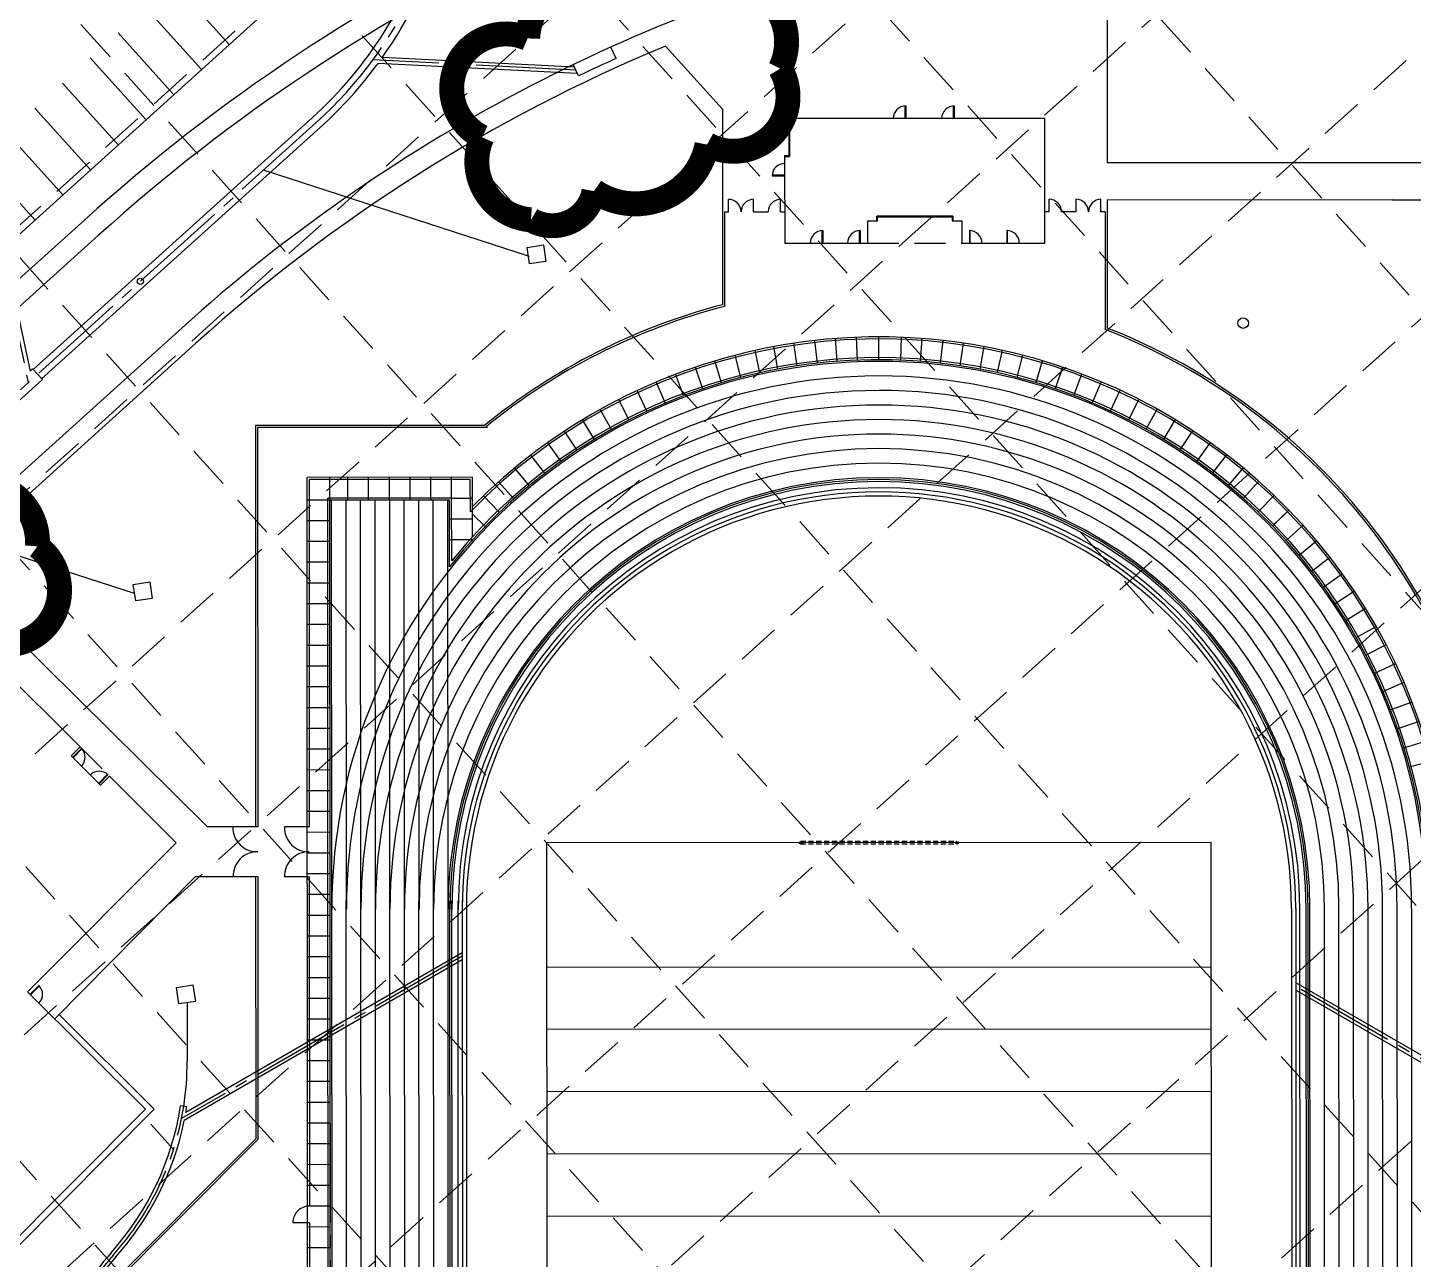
# Model space of a CAD drawing. Header units: inches. Extents: x 5194 to 8721, y 2249 to 5862.
# Drawn here: x 6919.9 to 7253.5, y 3640.2 to 3936.7 of the extents above; entities that cross this region are included whole.
import ezdxf

# ---------------------------------------------------------------- set-up
doc = ezdxf.new("R2010")
doc.units = ezdxf.units.IN
doc.header["$LTSCALE"] = 60
doc.header["$MEASUREMENT"] = 0
for name, pattern in [('03139 BASE$0$HIDDEN', [0.375, 0.25, -0.125]), ('03139 BASE$0$HIDDEN2', [0.1875, 0.125, -0.0625]), ('HIDDEN', [0.375, 0.25, -0.125]), ('SCENT', [0.55, 0.4, -0.05, 0.05, -0.05])]:
    doc.linetypes.add(name, pattern=pattern)
for name, color, linetype in [('03139 BASE$0$A-Wall-Abov', 8, '03139 BASE$0$HIDDEN2'), ('03139 BASE$0$A1-FLOR-OUTLINE', 7, 'Continuous'), ('03139 BASE$0$AS-FB-FIELD-LINE2', 7, 'Continuous'), ('03139 BASE$0$AS-FB-FIELD-LINES', 7, 'Continuous'), ('03139 BASE$0$AS-FENCE', 7, 'FENCELINE1'), ('03139 BASE$0$AS-GATE', 7, 'Continuous'), ('03139 BASE$0$AS-MOWSTRIP', 7, 'Continuous'), ('03139 BASE$0$AS-TRACK-CURB', 7, 'Continuous'), ('03139 BASE$0$AS-TRACK-STRIPE', 253, 'Continuous'), ('03139 BASE$0$AS-WALK', 7, 'Continuous'), ('03139 BASE$0$AS-WALKJOINTS', 253, 'Continuous'), ('03139 BASE$0$CCURB', 7, 'Continuous'), ('03139 BASE$0$CSTRIPE', 8, 'Continuous'), ('03139 BASE$0$CWALK', 7, 'Continuous'), ('03139 BASE$0$DOORSWINGS', 7, 'Continuous'), ('03139 BASE$0$flagpole', 7, 'Continuous'), ('03139 BASE$0$pinlet', 7, 'Continuous'), ('03139 TOPO$0$EP', 7, 'Continuous'), ('BASE', 7, 'Continuous'), ('COORD-CL', 7, 'Continuous'), ('grid', 254, 'HIDDEN'), ('Pstm', 7, 'Continuous'), ('pstmcl', 8, 'SCENT')]:
    doc.layers.add(name, color=color, linetype=linetype)
doc.linetypes.add('FENCELINE1', pattern='A,0.25,-0.1,[133,ltypeshp.shx,S=0.1,R=0,X=-0.1,Y=0],-0.1,1', length=1.45)

# ---------------------------------------------------------------- blocks, each defined once
blk = doc.blocks.new('03139 BASE$0$football')
at = {"layer": '03139 BASE$0$AS-FB-FIELD-LINE2'}
for p, q in [((-827.9, 2038.8), (-2113.4, 612.7)), ((2380.8, -853.7), (-827.9, 2038.8)), ((-560.5, 1797.7), (-1846, 371.6)), ((1095.3, -2279.8), (-2113.4, 612.7))]:
    blk.add_line(p, q, dxfattribs=at)
at = {"layer": '03139 BASE$0$AS-FB-FIELD-LINES'}
for p, q in [((-426.8, 1677.2), (-1712.4, 251.1)), ((-293.1, 1556.7), (-1578.7, 130.6)), ((-159.4, 1436.2), (-1445, 10.1)), ((-25.7, 1315.7), (-1311.3, -110.5))]:
    blk.add_line(p, q, dxfattribs=at)
at = {"layer": '03139 BASE$0$AS-FB-FIELD-LINES', "linetype": '03139 BASE$0$HIDDEN'}
for p, q in [((-1625.2, 1160.4, 443.2), (-1322.6, 1496.1, 443.2)), ((-1619.3, 1155.1, 443.2), (-1316.6, 1490.8, 443.2))]:
    blk.add_line(p, q, dxfattribs=at)
for centre in [(-1319.4, 1493.6), (-1622, 1157.8)]:
    blk.add_circle(centre, 4, dxfattribs=at)
at = {"layer": '03139 BASE$0$AS-FENCE', "ltscale": 0.25}
for p, q in [((-2607.1, 133.7), (-2655.3, 80.3)), ((-2500.1, 37.3), (-2548.3, -16.2))]:
    blk.add_line(p, q, dxfattribs=at)
for points in [[(-3040.5, 1151.8), (-3352.5, 805.7), (-2607.1, 133.7)], [(-2500.1, 37.3), (-1793.3, -599.8)], [(-1757.6, -632), (-158.3, -2073.6)]]:
    blk.add_lwpolyline(points, dxfattribs=at)
for centre, radius, start, end in [((-1328.4, 1197.5), 1646.2, 47.9675, 183.7693), ((-2607, 131.8), 70.6, 226.8445, 319.0885), ((-2502.1, 37.2), 70.6, 136.8392, 229.0831)]:
    blk.add_arc(centre, radius, start, end, dxfattribs=at)
at = {"layer": '03139 BASE$0$AS-GATE'}
blk.add_line((-1757.6, -632), (-1789.8, -667.6), dxfattribs=at)
blk.add_arc((-1758.4, -632), 47.5, 137.3242, 228.6004, dxfattribs=at)
at = {"layer": '03139 BASE$0$AS-TRACK-CURB'}
for p, q in [((2422.2, -521.8), (-502, 2114.3)), ((2426.2, -517.3), (-498, 2118.7)), ((-3036.6, 1075.6), (-3276.3, 809.7)), ((-3036.1, 1067.1), (-3267.8, 810.1)), ((-2902, 954.3), (-3036.6, 1075.6)), ((-2893.4, 938.4), (-3036.1, 1067.1)), ((-2394.5, 14.8), (-3276.3, 809.7)), ((-2390.5, 19.3), (-3267.8, 810.1)), ((765.4, -2359.7), (-2176.7, 292.4)), ((769.4, -2355.3), (-2172.7, 296.8)), ((529.7, -2621.2), (-2412.4, 30.9)), ((533.8, -2616.7), (-2408.3, 35.4))]:
    blk.add_line(p, q, dxfattribs=at)
for radius, end in [(1592.2, 188.7871), (1586.2, 189.4001), (1240.2, 227.9675), (1234.2, 227.9675)]:
    blk.add_arc((-1328.4, 1197.5), radius, 47.9675, end, dxfattribs=at)
at = {"layer": '03139 BASE$0$AS-TRACK-STRIPE'}
for p, q in [((2626.4, -295.2), (-297.8, 2340.8)), ((2598.3, -326.4), (-325.9, 2309.6)), ((2542.1, -388.8), (-382.2, 2247.2)), ((2570.2, -357.6), (-354.1, 2278.4)), ((2514, -420), (-410.3, 2216)), ((2485.8, -451.2), (-438.4, 2184.8)), ((2429.6, -513.6), (-494.7, 2122.4)), ((2457.7, -482.4), (-466.6, 2153.6)), ((-2162.2, 272.6), (-3039.5, 1063.4)), ((-2218.4, 210.2), (-3095.7, 1001)), ((-2190.3, 241.4), (-3067.6, 1032.2)), ((-2246.6, 179), (-3123.9, 969.8)), ((-2274.7, 147.8), (-3152, 938.6)), ((-2302.8, 116.6), (-3180.1, 907.4)), ((-2359, 54.2), (-3236.3, 845)), ((-2330.9, 85.4), (-3208.2, 876.2)), ((-2387.2, 23), (-3264.5, 813.8)), ((762.1, -2363.5), (-2180, 288.6)), ((733.9, -2394.7), (-2208.1, 257.4)), ((705.8, -2425.9), (-2236.3, 226.2)), ((649.6, -2488.2), (-2292.5, 163.9)), ((677.7, -2457), (-2264.4, 195)), ((621.5, -2519.4), (-2320.6, 132.7)), ((593.3, -2550.6), (-2348.7, 101.5)), ((565.2, -2581.8), (-2376.9, 70.3)), ((537.1, -2613), (-2405, 39.1))]:
    blk.add_line(p, q, dxfattribs=at)
for radius in [1581.2, 1539.2, 1497.2, 1455.2, 1413.2, 1371.2, 1329.2, 1287.2, 1245.2]:
    blk.add_arc((-1328.4, 1197.5), radius, 47.9675, 227.9675, dxfattribs=at)
at = {"layer": '03139 BASE$0$AS-WALK'}
for p, q in [((2410.2, -535.1), (-514.1, 2100.9)), ((-3041, 1160.3), (-3361, 805.3)), ((-2913.4, 1045.3), (-3041, 1160.3)), ((-2971.1, 1089.3), (-3040.5, 1151.8)), ((1415.9, -3500.8), (-3361, 805.3)), ((781.5, -2341.9), (-2160.6, 310.2))]:
    blk.add_line(p, q, dxfattribs=at)
for radius, end in [(1652.2, 183.2592), (1216.2, 227.9675)]:
    blk.add_arc((-1328.4, 1197.5), radius, 47.9675, end, dxfattribs=at)
at = {"layer": '03139 BASE$0$AS-WALKJOINTS'}
for p, q in [((-1449.9, 2845.3), (-1445.4, 2779.4)), ((-1389.9, 2848.6), (-1387.7, 2782.6)), ((-1388, 2790.3), (-1389.7, 2844.2)), ((-1330, 2783.7), (-1329.7, 2849.7)), ((-1269.5, 2848.7), (-1272.2, 2782.7)), ((-1214.5, 2779.6), (-1209.4, 2845.5)), ((-1687.7, 2810.2), (-1673.6, 2745.7)), ((-1617, 2757.3), (-1628.8, 2822.2)), ((-1569.4, 2832.1), (-1560.1, 2766.7)), ((-1502.9, 2774.1), (-1509.8, 2839.8)), ((-1149.5, 2840), (-1157, 2774.5)), ((-1099.6, 2767.2), (-1089.7, 2832.4)), ((-1030.3, 2822.6), (-1042.6, 2757.8)), ((-985.9, 2746.3), (-971.3, 2810.7)), ((-1804, 2779.8), (-1785.2, 2716.6)), ((-1729.6, 2732.2), (-1746.1, 2796.1)), ((-912.7, 2796.6), (-929.7, 2732.8)), ((-874, 2717.2), (-854.8, 2780)), ((-1917.7, 2741.1), (-1894.3, 2679.4)), ((-1840.1, 2699), (-1861.2, 2761.5)), ((-797.6, 2760.9), (-818.8, 2699.7)), ((-764.4, 2680.1), (-741.3, 2739.7)), ((-2028.3, 2694.2), (-2000.5, 2634.3)), ((-1947.8, 2657.8), (-1973.4, 2718.7)), ((-684.6, 2719.1), (-710.7, 2658.5)), ((-657.8, 2635), (-629.5, 2694.6)), ((-2052.3, 2609), (-2082.2, 2667.8)), ((-575.3, 2668.1), (-605.7, 2609.5)), ((-2152.9, 2552.7), (-2187, 2609.1)), ((-2135.2, 2639.4), (-2103.1, 2581.7)), ((-2237.8, 2577), (-2201.5, 2521.8)), ((-2249.1, 2489.2), (-2287.3, 2543)), ((-2331, 2510.9), (-2290.8, 2458.5)), ((-2336.1, 2422.6), (-2378.2, 2473.4)), ((-2424, 2434.3), (-2380.1, 2385)), ((-2422.7, 2345.9), (-2468.3, 2393.6)), ((-2511.2, 2351.2), (-2463.8, 2305.3)), ((-2506.6, 2259.6), (-2555.7, 2303.8)), ((-2598.3, 2254.6), (-2547.7, 2212.2)), ((-2583.8, 2167.1), (-2636, 2207.6)), ((-2671.9, 2159.3), (-2618.3, 2120.7)), ((-2651.1, 2073.1), (-2706.1, 2109.7)), ((-2738.5, 2058.9), (-2682.2, 2024.3)), ((-2708.5, 1979.6), (-2765.9, 2012.1)), ((-2794.6, 1959.3), (-2736, 1929)), ((-2761.6, 1877.4), (-2821.3, 1905.5)), ((-2846, 1850.8), (-2785.4, 1824.9)), ((-2807.2, 1771.5), (-2868.8, 1795.2)), ((-2889.5, 1738.8), (-2827.1, 1717.4)), ((-2845, 1662.6), (-2908.1, 1681.7)), ((-2924.7, 1624), (-2860.9, 1607.1)), ((-2874.8, 1551.2), (-2939.1, 1565.7)), ((-2951.5, 1506.9), (-2886.6, 1494.7)), ((-2896.4, 1437.9), (-2961.6, 1447.6)), ((-2969.7, 1388), (-2904.1, 1380.7)), ((-2909.7, 1323.3), (-2975.5, 1328.2)), ((-2979.2, 1268.2), (-2913.2, 1265.7)), ((-2914.7, 1208), (-2980.7, 1208.1)), ((-2979.9, 1147.9), (-2914, 1150.2)), ((-3036.6, 1075.6), (-3081.2, 1115.8)), ((-3036.6, 1075.6), (-2996.4, 1120.1)), ((-2961.8, 1088.9), (-2911.2, 1092.6)), ((-3072.3, 1027), (-3121.3, 1071.2)), ((-2996, 1031), (-2951.8, 1080)), ((-3112.5, 982.4), (-3161.5, 1026.6)), ((-2951.5, 990.8), (-2907.3, 1039.8)), ((-3152.6, 937.9), (-3201.7, 982.1)), ((-3192.8, 893.3), (-3241.8, 937.5)), ((-3233, 848.7), (-3282, 892.9)), ((-3267.8, 810.1), (-3316.8, 854.3)), ((-3267.8, 810.1), (-3312, 761.1)), ((-3223.8, 770.4), (-3268, 721.4)), ((-3179.2, 730.3), (-3223.4, 681.2)), ((-3134.7, 690.1), (-3178.9, 641.1)), ((-3090.1, 649.9), (-3134.3, 600.9)), ((-3045.5, 609.7), (-3089.7, 560.7)), ((-3001, 569.6), (-3045.2, 520.6)), ((-2956.4, 529.4), (-3000.6, 480.4)), ((-2911.8, 489.2), (-2956, 440.2)), ((-2867.3, 449.1), (-2911.5, 400)), ((-2822.7, 408.9), (-2866.9, 359.9)), ((-2778.1, 368.7), (-2822.3, 319.7)), ((-2733.6, 328.5), (-2777.8, 279.5)), ((-2689, 288.4), (-2733.2, 239.3)), ((-2644.4, 248.2), (-2688.6, 199.2)), ((-2599.9, 208), (-2644.1, 159)), ((-2555.3, 167.8), (-2599.5, 118.8)), ((-2510.7, 127.7), (-2554.9, 78.6)), ((-2466.2, 87.5), (-2510.4, 38.5)), ((-2421.6, 47.3), (-2465.8, -1.7)), ((-2377, 7.1), (-2421.2, -41.9)), ((-2332.5, -33), (-2376.7, -82)), ((-2287.9, -73.2), (-2332.1, -122.2)), ((-2243.4, -113.4), (-2287.5, -162.4)), ((-2198.8, -153.5), (-2243, -202.6)), ((-2154.2, -193.7), (-2198.4, -242.7)), ((-2109.7, -233.9), (-2153.8, -282.9)), ((-2065.1, -274.1), (-2109.3, -323.1)), ((-2020.5, -314.2), (-2064.7, -363.3)), ((-1976, -354.4), (-2020.1, -403.4)), ((-1931.4, -394.6), (-1975.6, -443.6)), ((-1886.8, -434.8), (-1931, -483.8)), ((-1842.3, -474.9), (-1886.4, -524)), ((-1797.7, -515.1), (-1841.9, -564.1)), ((-1753.1, -555.3), (-1797.3, -604.3)), ((-1708.6, -595.4), (-1752.8, -644.5)), ((-1664, -635.6), (-1708.2, -684.6))]:
    blk.add_line(p, q, dxfattribs=at)

msp = doc.modelspace()

# ---------------------------------------------------------------- linework, layer by layer
at = {"layer": '03139 BASE$0$A-Wall-Abov'}
msp.add_line((6932.47, 3763.56), (6939.55, 3756.51), dxfattribs=at)
msp.add_lwpolyline([(7122.16, 3884.85), (7144.82, 3884.85)], dxfattribs=at)
at = {"layer": '03139 BASE$0$A1-FLOR-OUTLINE', "elevation": 36.94}
msp.add_lwpolyline([(7102.15, 3914.84), (7102.15, 3913.01), (7103.32, 3913.01), (7103.32, 3905.68), (7102.15, 3905.68), (7102.16, 3884.84), (7122.16, 3884.85), (7122.16, 3890.18), (7124.32, 3890.18), (7124.32, 3891.35), (7142.66, 3891.35), (7142.66, 3890.19), (7144.82, 3890.19), (7144.82, 3884.85), (7164.82, 3884.86), (7164.82, 3914.86)], close=True, dxfattribs=at)
at = {"layer": '03139 BASE$0$A1-FLOR-OUTLINE'}
msp.add_lwpolyline([(6912.63, 3783.32), (6932.47, 3763.56), (6930.35, 3761.44), (6937.44, 3754.38), (6939.55, 3756.51), (6955.61, 3740.51), (6919.86, 3704.61), (6948.2, 3676.39), (6895.04, 3623.01)], dxfattribs=at)
at = {"layer": '03139 BASE$0$AS-FENCE', "ltscale": 0.25}
for p, q in [((7030.59, 3840.48), (6975.19, 3840.45)), ((6975.19, 3840.45), (6975.25, 3744.35)), ((6975.25, 3744.35), (6969.25, 3744.31)), ((6975.25, 3732.35), (6969.33, 3732.31)), ((6975.25, 3732.35), (6975.29, 3669.07)), ((6938.56, 3632.25), (6975.29, 3669.07))]:
    msp.add_line(p, q, dxfattribs=at)
for points in [[(7087.66, 3892.38), (7088.66, 3892.38)], [(7087.66, 3892.38), (7087.67, 3869.6)], [(7094.66, 3892.38), (7098.16, 3892.38)], [(7101.16, 3892.38), (7102.16, 3892.38)], [(7179.32, 3892.4), (7179.33, 3864.04)]]:
    msp.add_lwpolyline(points, dxfattribs=at)
at = {"layer": '03139 BASE$0$AS-FENCE'}
for points in [[(7165.82, 3892.4), (7164.82, 3892.4)], [(7172.32, 3892.4), (7168.82, 3892.4)], [(7179.32, 3892.4), (7178.32, 3892.4)]]:
    msp.add_lwpolyline(points, dxfattribs=at)
at = {"layer": '03139 BASE$0$AS-FENCE', "ltscale": 0.25}
for centre, radius, start, end in [((7124.87, 3724.61), 149.69, 104.391, 129.2068), ((7124.87, 3724.61), 149.69, 0.0311, 68.666), ((6975.13, 3744.24), 5.89, 179.2934, 271.5373), ((6975.22, 3732.47), 5.89, 89.288, 181.5319)]:
    msp.add_arc(centre, radius, start, end, dxfattribs=at)
at = {"layer": '03139 BASE$0$AS-GATE'}
for p, q in [((7088.66, 3892.38), (7088.66, 3895.38)), ((7094.66, 3892.38), (7094.66, 3895.38)), ((7101.16, 3892.38), (7101.15, 3895.38)), ((7165.82, 3892.4), (7165.82, 3895.4)), ((7172.32, 3892.4), (7172.32, 3895.4)), ((7178.32, 3892.4), (7178.32, 3895.4))]:
    msp.add_line(p, q, dxfattribs=at)
for centre, start, end in [((7088.59, 3892.31), 1.2222, 88.7842), ((7094.72, 3892.32), 91.2476, 178.8096), ((7101.22, 3892.32), 91.2476, 178.8096), ((7165.76, 3892.33), 1.2222, 88.7842), ((7172.25, 3892.34), 1.2222, 88.7842), ((7178.39, 3892.34), 91.2476, 178.8096)]:
    msp.add_arc(centre, 3.07, start, end, dxfattribs=at)
at = {"layer": '03139 BASE$0$AS-MOWSTRIP'}
msp.add_lwpolyline([(6874.16, 3641.71), (6895.06, 3620.89), (6950.34, 3676.39), (6927.45, 3699.19)], dxfattribs=at)
at = {"layer": '03139 BASE$0$CCURB'}
for p, q in [((6908.24, 3878.38), (7028.51, 3986.91)), ((6936.94, 3886.76), (6916.96, 3868.73)), ((6957.04, 3864.49), (6877.66, 3792.86))]:
    msp.add_line(p, q, dxfattribs=at)
for radius, start in [(430, 114.9862), (400, 103.646)]:
    msp.add_arc((7225.02, 3567.52), radius, start, 132.0636, dxfattribs=at)
at = {"layer": '03139 BASE$0$CSTRIPE'}
for p, q in [((6954.98, 3947.49), (6968.38, 3932.65)), ((6948.3, 3941.46), (6961.7, 3926.62)), ((6941.62, 3935.43), (6955.01, 3920.59)), ((6934.93, 3929.41), (6948.33, 3914.56)), ((6928.25, 3923.38), (6941.65, 3908.53)), ((6921.57, 3917.35), (6934.97, 3902.5)), ((6914.89, 3911.32), (6928.29, 3896.47)), ((6908.21, 3905.29), (6921.61, 3890.44))]:
    msp.add_line(p, q, dxfattribs=at)
at = {"layer": '03139 BASE$0$CWALK'}
for p, q in [((7179.8, 3964.96), (7179.82, 3904.21)), ((7087.16, 3917.09), (7073.44, 3932.28)), ((7087.16, 3917.09), (7087.17, 3869.98)), ((7179.82, 3904.21), (7278.27, 3904.24)), ((7179.82, 3895.29), (7248.56, 3895.33)), ((7179.82, 3895.29), (7179.83, 3864.38)), ((7248.56, 3895.23), (7278.27, 3895.24)), ((6933.59, 3890.47), (6913.61, 3872.44)), ((6960.39, 3860.77), (6900.24, 3806.5)), ((7029.94, 3840.98), (6974.7, 3840.95)), ((7026.96, 3828.48), (6987.13, 3828.46))]:
    msp.add_line(p, q, dxfattribs=at)
at = {"layer": '03139 BASE$0$CWALK', "ltscale": 100}
for p, q in [((6974.7, 3840.95), (6974.75, 3744.31)), ((6974.75, 3732.31), (6974.79, 3669.27)), ((6938.06, 3632.46), (6974.79, 3669.27))]:
    msp.add_line(p, q, dxfattribs=at)
at = {"layer": '03139 BASE$0$CWALK'}
for points in [[(6974.75, 3744.31), (6963.15, 3744.31), (6900.24, 3806.5)], [(6974.75, 3732.31), (6960.16, 3732.31), (6926.37, 3698.13)]]:
    msp.add_lwpolyline(points, dxfattribs=at)
for centre, radius, start, end in [((7225.02, 3567.52), 435, 114.9862, 132.0636), ((7225.02, 3567.52), 395, 112.5652, 132.0636), ((7124.87, 3724.61), 150.19, 104.5391, 129.2068), ((7124.87, 3724.61), 150.19, 0.0311, 68.5357)]:
    msp.add_arc(centre, radius, start, end, dxfattribs=at)
at = {"layer": '03139 BASE$0$DOORSWINGS'}
for points, elevation in [([(7131.15, 3914.85), (7131.15, 3917.85), (7131.31, 3917.85), (7131.32, 3914.85)], 36.27), ([(7142.82, 3914.85), (7142.81, 3917.85), (7142.98, 3917.85), (7142.98, 3914.85)], 36.27), ([(7103.32, 3912.84), (7103.32, 3913.01), (7102.15, 3913.01), (7102.15, 3912.84)], 36.94), ([(7103.32, 3912.84), (7103.15, 3912.84), (7103.15, 3905.84), (7103.32, 3905.84)], 36.94), ([(7103.32, 3905.68), (7103.32, 3905.84), (7102.15, 3905.84), (7102.15, 3905.68)], 36.94), ([(7102.15, 3901.18), (7099.15, 3901.17), (7099.15, 3901.01), (7102.15, 3901.01)], 36.27), ([(7124.32, 3890.18), (7124.49, 3890.18), (7124.49, 3891.35), (7124.32, 3891.35)], 36.94), ([(7124.49, 3891.35), (7124.49, 3891.18), (7142.49, 3891.19), (7142.49, 3891.35)], 36.94), ([(7142.49, 3890.19), (7142.66, 3890.19), (7142.66, 3891.35), (7142.49, 3891.35)], 36.94), ([(7111.16, 3884.84), (7111.16, 3887.84), (7111.32, 3887.84), (7111.32, 3884.84)], 36.94), ([(7120.16, 3884.85), (7120.16, 3887.85), (7120.32, 3887.85), (7120.32, 3884.85)], 36.27), ([(7146.82, 3884.85), (7146.82, 3887.85), (7146.66, 3887.85), (7146.66, 3884.85)], 36.27), ([(7155.82, 3884.86), (7155.82, 3887.86), (7155.66, 3887.86), (7155.66, 3884.86)], 36.27), ([(6930.82, 3760.97), (6932.94, 3763.09), (6932.82, 3763.21), (6930.7, 3761.09)], -0.67), ([(6936.96, 3754.85), (6939.08, 3756.98), (6939.2, 3756.86), (6937.08, 3754.73)], -0.67), ([(6920.57, 3703.91), (6922.68, 3706.03), (6922.57, 3706.15), (6920.45, 3704.03)], -0.67)]:
    msp.add_lwpolyline(points, close=True, dxfattribs=dict(at, elevation=elevation))
for centre, start, end in [((7131.32, 3914.85, 36.27), 90.0159, 180.0159), ((7142.98, 3914.85, 36.27), 90.0159, 180.0159), ((7102.15, 3901.01, 36.27), 90.0159, 180.0159), ((7111.32, 3884.84), 90.0159, 180.0159), ((7120.32, 3884.85, 36.27), 90.0159, 180.0159), ((7146.66, 3884.85, 36.27), 0.0159, 90.0159), ((7155.66, 3884.86, 36.27), 0.0159, 90.0159), ((6930.7, 3761.09, -0.67), 315.1162, 45.1162), ((6937.08, 3754.73, -0.67), 45.1162, 135.1162), ((6920.45, 3704.03, -0.67), 315.1162, 45.1162)]:
    msp.add_arc(centre, 3, start, end, dxfattribs=at)
at = {"layer": '03139 BASE$0$flagpole'}
msp.add_circle((7212.57, 3865.59), 1.27, dxfattribs=at)
at = {"layer": '03139 BASE$0$pinlet', "color": 5}
for p, q in [((7061.56, 3929.31), (7060.29, 3932.03)), ((7052.5, 3925.08), (7051.23, 3927.8)), ((7024.52, 3726.55), (7024.7, 3396.47)), ((7025.52, 3726.55), (7025.7, 3396.47)), ((7224.23, 3724.66), (7224.41, 3396.58)), ((7225.23, 3724.66), (7225.41, 3396.58))]:
    msp.add_line(p, q, dxfattribs=at)
for points in [[(7040.11, 3883.77), (7044.06, 3884.39), (7044.68, 3880.43), (7040.73, 3879.82)], [(6945.28, 3802.67), (6949.24, 3803.28), (6949.85, 3799.33), (6945.9, 3798.72)], [(6955.68, 3705.65), (6959.63, 3706.27), (6960.25, 3702.31), (6956.29, 3701.7)]]:
    msp.add_lwpolyline(points, close=True, dxfattribs=at)
for centre, radius, start, end in [((7225.02, 3567.52), 397, 114.3129, 115.7562), ((7124.87, 3724.61), 100.35, 0.0311, 180.0311), ((7124.87, 3724.61), 99.35, 0.0311, 180.0311)]:
    msp.add_arc(centre, radius, start, end, dxfattribs=at)
at = {"layer": '03139 TOPO$0$EP'}
for points in [[(5687.67, 4400.98, 0.000003), (5652.93, 4443.58, 0.000043)], [(7204.27, 3007.81, 0.000243), (7181.73, 3028.42, 0.000296), (7150.52, 3056.92, -0.00041), (7128, 3077.47, -0.004199), (7103.53, 3100.24, 0.003877), (7077.04, 3124.92, 0.000923), (7043.5, 3155.57, -0.00088), (7008.33, 3187.69, -0.000069), (6985.98, 3208.19, 0.000089), (6968.68, 3224.05, 0.000232), (6927.29, 3261.96, 0.00109), (6918.45, 3270.01, 0.00059), (6910.01, 3277.64, 0.000232), (6888.55, 3297, 0.000043), (6872, 3311.91, -0.000028), (6846.61, 3334.77, -0.000123), (6815.92, 3362.44, -0.000213), (6798.25, 3378.39, -0.003652), (6782.99, 3392.37, 0.0022), (6757.74, 3415.65, 0.000865), (6756.75, 3416.56, 0.000015), (6697.47, 3470.35, 0.001749), (6682.12, 3484.18, 0.000792), (6648.06, 3514.56)], [(7192.11, 2994.53, 0.000243), (7169.58, 3015.14, 0.000296), (7138.39, 3043.61, -0.00041), (7115.85, 3064.19, -0.004199), (7091.16, 3087.17, 0.003877), (7064.87, 3111.65, 0.000923), (7031.38, 3142.25, -0.00088), (6996.16, 3174.43, -0.000069), (6973.81, 3194.92, 0.000089), (6956.52, 3210.78, 0.000232), (6915.14, 3248.68, 0.00109), (6906.36, 3256.67, 0.00059), (6897.95, 3264.28, 0.000232), (6876.5, 3283.62, 0.000043), (6859.95, 3298.53, -0.000028), (6834.57, 3321.4, -0.000123), (6803.86, 3349.07, -0.000213), (6786.18, 3365.03, -0.003652), (6770.73, 3379.19, 0.0022), (6745.6, 3402.37, 0.000865), (6744.65, 3403.23, 0.000015), (6685.37, 3457.02, 0.001749), (6670.12, 3470.77, 0.000792), (6636.1, 3501.11, 0.000792)]]:
    msp.add_lwpolyline(points, format="xyb", dxfattribs=at)
at = {"layer": 'BASE', "color": 170, "const_width": 6}
for points in [[(7083.47, 3908.57, 0.520567), (7083.47, 3908.57, 0.765195), (7101.11, 3926.85, 0.417879), (7094.45, 3946.29, 0.6649), (7068.68, 3941.46, 0.744833), (7040.26, 3934.12, 0.975642), (7029.28, 3910.34, 0.520567), (7041.05, 3890.44, 0.520567), (7056.25, 3897.36, 0.540264), (7083.47, 3908.57)], [(6912.99, 3788.2, 0.520567), (6912.99, 3788.2, 0.765195), (6922.21, 3811.87, 0.417879), (6908.56, 3827.24, 0.6649), (6886.64, 3812.83, 0.744833), (6863.27, 3795.09, 0.975642), (6862.32, 3768.91, 0.520567), (6880.86, 3755.1, 0.520567), (6892.21, 3767.35, 0.540264), (6912.99, 3788.2)]]:
    msp.add_lwpolyline(points, format="xyb", close=True, dxfattribs=at)
at = {"layer": 'COORD-CL'}
msp.add_circle((6946.99, 3875.62), 0.75, dxfattribs=at)
at = {"layer": 'grid', "color": 252, "linetype": 'HIDDEN', "lineweight": 0, "ltscale": 0.7}
for p, q in [((6022.86, 5237.66), (8035.84, 3002.6)), ((5986.81, 5205.2), (7999.79, 2970.13)), ((5950.76, 5172.73), (7963.75, 2937.67)), ((5914.71, 5140.26), (7927.7, 2905.2)), ((5878.66, 5107.79), (7891.65, 2872.73)), ((5842.61, 5075.32), (7855.6, 2840.26)), ((5806.56, 5042.86), (7819.55, 2807.8)), ((5770.51, 5010.39), (7783.5, 2775.33)), ((5734.46, 4977.92), (7747.45, 2742.86)), ((7707.12, 4599.98), (6445.24, 3463.47)), ((7739.59, 4563.93), (6477.7, 3427.42)), ((7772.06, 4527.88), (6510.17, 3391.37)), ((7804.53, 4491.83), (6542.64, 3355.33)), ((7837, 4455.78), (6575.11, 3319.28)), ((7869.46, 4419.73), (6607.57, 3283.23)), ((7901.93, 4383.68), (6640.04, 3247.18)), ((7934.4, 4347.64), (6672.51, 3211.13)), ((7966.87, 4311.59), (6704.98, 3175.08))]:
    msp.add_line(p, q, dxfattribs=at)
at = {"layer": 'Pstm', "color": 5}
for p, q in [((7052.23, 3925.67), (7004.24, 3928.11)), ((7051.51, 3927.21), (7005.28, 3929.56)), ((6988.36, 3914.98), (6921.22, 3854.39)), ((6990.37, 3912.75), (6923.23, 3852.16)), ((7040.7, 3881.66), (6976.65, 3902.39)), ((6914.82, 3880.28), (6920.43, 3854.02)), ((6921.05, 3854.58), (6920.43, 3854.02)), ((6923.4, 3851.98), (6921.05, 3854.58)), ((6923.4, 3851.98), (6885.21, 3817.51)), ((6945.62, 3800.47), (6885.34, 3819.99)), ((7024.52, 3714.05), (6957.94, 3675.57)), ((7024.53, 3712.32), (6957.57, 3673.62)), ((7330.03, 3646.36), (7225.24, 3706.78)), ((7330.44, 3644.39), (7225.24, 3705.05)), ((6958.27, 3702.01), (6958.28, 3687.93)), ((6958.17, 3676.93), (6956.69, 3677.17)), ((6949.49, 3672.8), (6954.99, 3666.69))]:
    msp.add_line(p, q, dxfattribs=at)
for centre, radius, start, end in [((6922.37, 3988.11), 98.5, 312.0636, 343.5281), ((6922.37, 3988.11), 101.5, 324.7741, 343.5281), ((6922.37, 3988.11), 101.5, 312.0636, 323.7665), ((6888.28, 3687.9), 70, 351.0872, 0.0311), ((6888.28, 3687.9), 69.25, 318.2687, 351.0872), ((6888.28, 3687.9), 70.75, 349.9632, 351.0872), ((6888.28, 3687.9), 70.75, 318.2687, 348.3567), ((6992.76, 3594.71), 70.75, 138.2687, 174.0096), ((6992.76, 3594.71), 69.25, 138.2687, 174.0096)]:
    msp.add_arc(centre, radius, start, end, dxfattribs=at)
at = {"layer": 'pstmcl', "color": 5}
for p, q in [((7051.87, 3926.44), (7002.98, 3928.93)), ((6989.37, 3913.87), (6699.64, 3652.42)), ((6913.96, 3879.5), (6920, 3851.27)), ((7024.53, 3713.19), (6956.9, 3674.1)), ((7333.12, 3643.71), (7225.24, 3705.92)), ((6992.71, 3673.02), (6992.84, 3433.02))]:
    msp.add_line(p, q, dxfattribs=at)
for centre, radius, start, end in [((6922.37, 3988.11), 100, 312.0636, 42.0636), ((6888.28, 3687.9), 70, 318.2687, 351.0872), ((6992.76, 3594.71), 70, 138.2687, 180.0311)]:
    msp.add_arc(centre, radius, start, end, dxfattribs=at)

# ---------------------------------------------------------------- block references
at = {"xscale": 0.08333333333333333, "yscale": 0.08333333333333333, "zscale": 0.08333333333333333, "rotation": 312.0635973777777}
msp.add_blockref('03139 BASE$0$football', (7124.95, 3575.56), dxfattribs=at)

doc.saveas('drawing.dxf')
